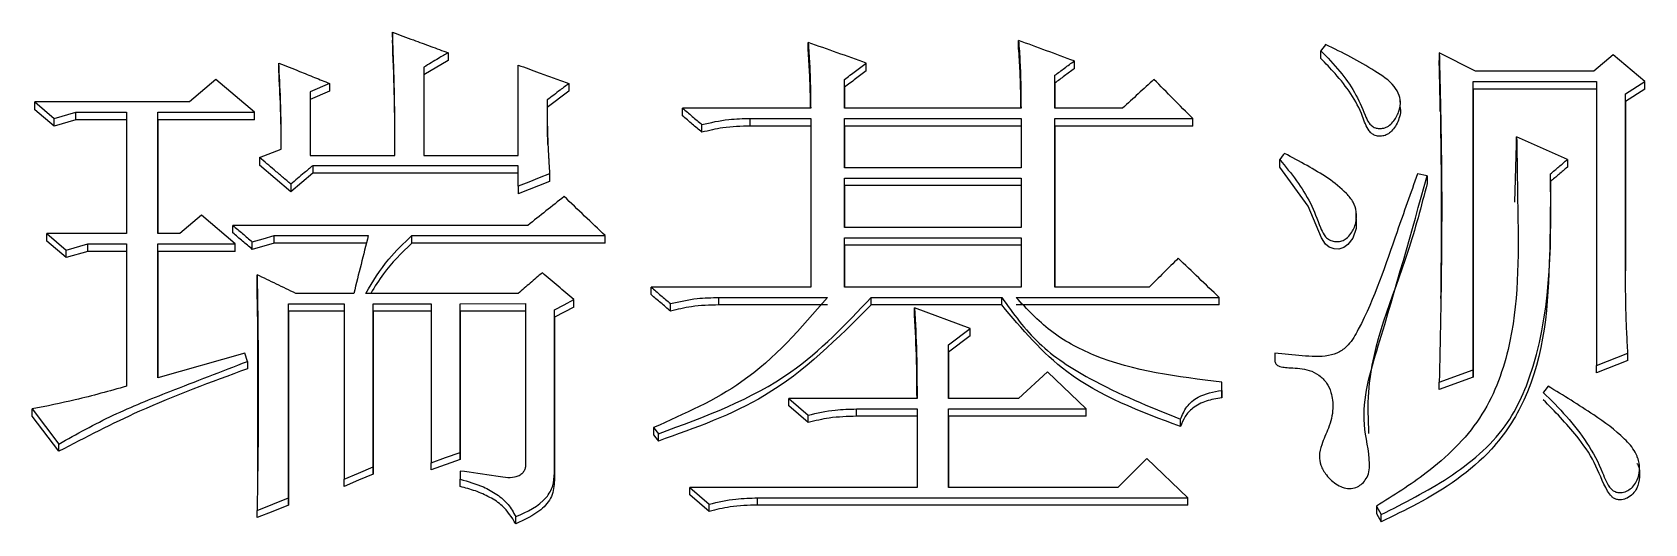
# Model space of a CAD drawing. Header units: millimetres. Extents: x 1953 to 4389, y 564 to 2287.
# Drawn here: x 2472.37 to 2479.58, y 2053 to 2055.2 of the extents above; entities that cross this region are included whole.
import ezdxf

# ---------------------------------------------------------------- set-up
doc = ezdxf.new("R2010")
doc.units = ezdxf.units.MM

msp = doc.modelspace()

# ---------------------------------------------------------------- linework, layer by layer
at = {"color": 7, "linetype": 'Continuous', "lineweight": 25}
for p, q in [((2473.9796, 2055.2002), (2473.9796, 2055.1653)), ((2476.7813, 2055.1286), (2476.7813, 2055.1635)), ((2474.2284, 2055.1084), (2474.2284, 2055.0736)), ((2475.8402, 2055.1195), (2475.8402, 2055.1543)), ((2478.1335, 2055.0829), (2478.1335, 2055.1177)), ((2478.8258, 2055.0258), (2478.6635, 2055.1085)), ((2478.6635, 2055.1085), (2478.6635, 2055.0736)), ((2479.4424, 2055.0993), (2479.3558, 2055.0258)), ((2479.583, 2054.9799), (2479.4424, 2055.0993)), ((2473.4712, 2055.0278), (2473.4712, 2055.0625)), ((2474.2284, 2055.0736), (2474.1202, 2055.0094)), ((2474.1202, 2055.0442), (2474.1202, 2054.649)), ((2474.1202, 2055.0442), (2474.1202, 2055.0094)), ((2474.5421, 2054.649), (2474.5421, 2055.0534)), ((2476.0998, 2055.0278), (2476.0998, 2055.0625)), ((2477.0301, 2055.0717), (2477.0301, 2055.037)), ((2479.3558, 2055.0258), (2478.8258, 2055.0258)), ((2473.19, 2054.9891), (2473.071, 2054.888)), ((2473.363, 2054.8421), (2473.19, 2054.9891)), ((2473.6984, 2054.9707), (2473.6118, 2054.934)), ((2473.6984, 2054.9707), (2473.6984, 2054.9361)), ((2474.1202, 2055.0094), (2474.1203, 2054.649)), ((2474.7693, 2054.9707), (2474.7693, 2054.9361)), ((2476.0025, 2054.8605), (2476.0025, 2054.9891)), ((2476.0025, 2054.9544), (2476.0025, 2054.9891)), ((2476.0025, 2054.9544), (2476.0025, 2054.8605)), ((2476.9436, 2054.8605), (2476.9436, 2055.0075)), ((2476.9436, 2054.9728), (2476.9436, 2055.0075)), ((2476.9436, 2054.9728), (2476.9436, 2054.8605)), ((2478.815, 2054.9799), (2479.3666, 2054.9799)), ((2478.815, 2053.6899), (2478.815, 2054.9799)), ((2478.815, 2054.9453), (2478.815, 2054.9799)), ((2478.815, 2054.9453), (2478.815, 2053.6569)), ((2479.3666, 2054.9453), (2478.815, 2054.9453)), ((2479.3666, 2054.9799), (2479.3667, 2053.7084)), ((2479.4964, 2054.9248), (2479.583, 2054.9799)), ((2479.583, 2054.9453), (2479.4964, 2054.8902)), ((2479.583, 2054.9453), (2479.583, 2054.9799)), ((2472.3787, 2054.888), (2472.4652, 2054.8145)), ((2473.071, 2054.888), (2472.3787, 2054.888)), ((2472.3787, 2054.8535), (2472.3787, 2054.888)), ((2473.6984, 2054.9361), (2473.6118, 2054.8994)), ((2473.6118, 2054.934), (2473.6118, 2054.649)), ((2473.6118, 2054.934), (2473.6118, 2054.8994)), ((2473.6118, 2054.8994), (2473.6118, 2054.649)), ((2474.7693, 2054.9361), (2474.6719, 2054.8627)), ((2478.4888, 2054.8867), (2478.4888, 2054.8985)), ((2478.4888, 2054.8635), (2478.4888, 2054.8752)), ((2479.4965, 2054.1331), (2479.4964, 2054.9248)), ((2479.4964, 2054.8902), (2479.4964, 2054.9248)), ((2479.4964, 2054.8902), (2479.4965, 2054.133)), ((2472.4652, 2054.78), (2472.3787, 2054.8535)), ((2472.4652, 2054.8145), (2472.5626, 2054.8421)), ((2472.4652, 2054.78), (2472.4652, 2054.8145)), ((2472.5626, 2054.8076), (2472.4652, 2054.78)), ((2472.5626, 2054.8421), (2472.7897, 2054.8421)), ((2472.5626, 2054.8076), (2472.5626, 2054.8421)), ((2472.7897, 2054.8076), (2472.5626, 2054.8076)), ((2472.7897, 2054.8421), (2472.7897, 2054.299)), ((2472.9303, 2054.8421), (2473.363, 2054.8421)), ((2472.9304, 2054.299), (2472.9303, 2054.8421)), ((2472.9303, 2054.8076), (2472.9303, 2054.8421)), ((2472.9303, 2054.8076), (2472.9304, 2054.299)), ((2473.363, 2054.8076), (2472.9303, 2054.8076)), ((2475.851, 2054.8605), (2475.2777, 2054.8605)), ((2475.2777, 2054.826), (2475.2777, 2054.8605)), ((2475.5806, 2054.8145), (2475.851, 2054.8145)), ((2475.5806, 2054.7801), (2475.5806, 2054.8145)), ((2475.851, 2054.8145), (2475.851, 2054.0593)), ((2476.7921, 2054.8605), (2476.0025, 2054.8605)), ((2476.0025, 2054.8145), (2476.7921, 2054.8145)), ((2476.0025, 2054.5938), (2476.0025, 2054.8145)), ((2476.0025, 2054.7801), (2476.0025, 2054.8145)), ((2476.7921, 2054.8145), (2476.7921, 2054.5938)), ((2477.2464, 2054.8605), (2476.9436, 2054.8605)), ((2476.9436, 2054.8145), (2477.5602, 2054.8145)), ((2476.9436, 2054.0593), (2476.9436, 2054.8145)), ((2476.9436, 2054.7801), (2476.9436, 2054.8145)), ((2477.5602, 2054.7801), (2477.5602, 2054.8145)), ((2475.3642, 2054.7525), (2475.3642, 2054.7869)), ((2475.851, 2054.7801), (2475.5806, 2054.7801)), ((2476.0025, 2054.7801), (2476.0025, 2054.5938)), ((2476.7921, 2054.7801), (2476.0025, 2054.7801)), ((2476.9436, 2054.7801), (2476.9436, 2054.0593)), ((2477.5602, 2054.7801), (2476.9436, 2054.7801)), ((2479.2368, 2054.6306), (2479.0097, 2054.7318)), ((2479.0097, 2054.6974), (2479.0097, 2054.7318)), ((2473.3847, 2054.6397), (2473.482, 2054.6765)), ((2479.002, 2054.4394), (2479.0097, 2054.6974)), ((2473.3847, 2054.6397), (2473.3847, 2054.6055)), ((2473.5253, 2054.4861), (2473.3847, 2054.6055)), ((2473.6118, 2054.649), (2473.9904, 2054.649)), ((2474.5421, 2054.603), (2473.6227, 2054.6029)), ((2473.6227, 2054.6029), (2473.6227, 2054.5688)), ((2474.1202, 2054.649), (2474.5421, 2054.649)), ((2474.5421, 2054.5109), (2474.5421, 2054.603)), ((2476.7921, 2054.5938), (2476.0025, 2054.5938)), ((2477.9497, 2054.5965), (2477.9497, 2054.6307)), ((2479.2368, 2054.6306), (2479.2368, 2054.5964)), ((2473.6227, 2054.5688), (2473.5253, 2054.4861)), ((2473.5253, 2054.5201), (2473.5253, 2054.4861)), ((2474.5421, 2054.5688), (2473.6227, 2054.5688)), ((2474.6828, 2054.532), (2474.5421, 2054.4769)), ((2474.5421, 2054.5109), (2474.5421, 2054.4769)), ((2474.6828, 2054.5661), (2474.6828, 2054.532)), ((2476.0025, 2054.5477), (2476.7921, 2054.5477)), ((2476.0025, 2054.3267), (2476.0025, 2054.5477)), ((2476.0025, 2054.5137), (2476.0025, 2054.5477)), ((2476.0025, 2054.5137), (2476.0025, 2054.3267)), ((2476.7921, 2054.5137), (2476.0025, 2054.5137)), ((2476.7921, 2054.5477), (2476.7921, 2054.3267)), ((2478.6094, 2054.557), (2478.5662, 2054.5662)), ((2478.6094, 2054.557), (2478.6094, 2054.5229)), ((2479.1611, 2054.5321), (2479.1611, 2054.5662)), ((2473.1251, 2054.382), (2473.0277, 2054.299)), ((2473.2765, 2054.2529), (2473.1251, 2054.382)), ((2478.292, 2054.3971), (2478.292, 2054.3977)), ((2478.292, 2054.3634), (2478.292, 2054.3943)), ((2472.4328, 2054.299), (2472.5193, 2054.2253)), ((2472.7897, 2054.299), (2472.4328, 2054.299)), ((2473.0277, 2054.299), (2472.9304, 2054.299)), ((2474.5854, 2054.3359), (2473.2657, 2054.3359)), ((2473.2657, 2054.3021), (2473.2657, 2054.3359)), ((2476.7921, 2054.3267), (2476.0025, 2054.3267)), ((2472.5193, 2054.1916), (2472.4328, 2054.2653)), ((2472.5193, 2054.2253), (2472.6166, 2054.2529)), ((2472.5193, 2054.1916), (2472.5193, 2054.2253)), ((2472.6167, 2054.2192), (2472.5193, 2054.1916)), ((2472.6166, 2054.2529), (2472.7897, 2054.2529)), ((2472.6167, 2054.2192), (2472.6167, 2054.2529)), ((2472.7897, 2054.2192), (2472.6167, 2054.2192)), ((2472.7897, 2054.2529), (2472.7897, 2053.6159)), ((2472.9304, 2054.2529), (2473.2765, 2054.2529)), ((2472.9304, 2053.6529), (2472.9304, 2054.2529)), ((2472.9304, 2054.2192), (2472.9304, 2054.2529)), ((2472.9304, 2054.2192), (2472.9304, 2053.6529)), ((2473.2765, 2054.2192), (2472.9304, 2054.2192)), ((2473.3522, 2054.2285), (2473.3522, 2054.2622)), ((2473.4496, 2054.2561), (2473.3522, 2054.2285)), ((2473.4496, 2054.2898), (2473.8715, 2054.2898)), ((2473.863, 2054.2561), (2473.4496, 2054.2561)), ((2474.0663, 2054.2898), (2474.9316, 2054.2898)), ((2474.0663, 2054.2561), (2474.0663, 2054.2898)), ((2474.9316, 2054.2561), (2474.0663, 2054.2561)), ((2474.9316, 2054.2561), (2474.9316, 2054.2898)), ((2476.0025, 2054.2806), (2476.7921, 2054.2806)), ((2476.0025, 2054.0593), (2476.0025, 2054.2806)), ((2476.0025, 2054.2469), (2476.0025, 2054.2806)), ((2476.0025, 2054.2469), (2476.0025, 2054.0593)), ((2476.7921, 2054.2469), (2476.0025, 2054.2469)), ((2476.7921, 2054.2806), (2476.7921, 2054.0593)), ((2473.3739, 2054.0811), (2473.3739, 2054.1146)), ((2473.3758, 2053.9287), (2473.3739, 2054.0811)), ((2473.8066, 2054.0316), (2473.5469, 2054.0316)), ((2474.5421, 2054.0316), (2473.8606, 2054.0316)), ((2474.7909, 2053.9705), (2474.7909, 2054.0039)), ((2475.851, 2054.0593), (2475.1371, 2054.0593)), ((2475.1371, 2054.0258), (2475.1371, 2054.0593)), ((2475.44, 2054.0131), (2475.9267, 2054.0131)), ((2475.44, 2053.9798), (2475.44, 2054.0131)), ((2476.7921, 2054.0593), (2476.0025, 2054.0593)), ((2476.1214, 2054.0132), (2476.7056, 2054.0132)), ((2476.1214, 2053.9798), (2476.1214, 2054.0132)), ((2476.7056, 2053.9798), (2476.7056, 2054.0132)), ((2476.7705, 2054.0132), (2477.6792, 2054.0132)), ((2477.3655, 2054.0593), (2476.9436, 2054.0593)), ((2477.6792, 2053.9798), (2477.6792, 2054.0132)), ((2473.3762, 2053.9325), (2473.3762, 2053.2108)), ((2473.5145, 2053.9854), (2473.7633, 2053.9854)), ((2473.5145, 2053.116), (2473.5145, 2053.9854)), ((2473.5145, 2053.9521), (2473.5145, 2053.9854)), ((2473.5145, 2053.9521), (2473.5145, 2053.0837)), ((2473.7633, 2053.9521), (2473.5145, 2053.9521)), ((2473.7633, 2053.9854), (2473.7633, 2053.1994)), ((2473.8931, 2053.9854), (2474.1527, 2053.9854)), ((2473.8931, 2053.255), (2473.8931, 2053.9854)), ((2473.8931, 2053.9521), (2473.8931, 2053.9854)), ((2473.8931, 2053.9521), (2473.8931, 2053.2226)), ((2474.1527, 2053.9521), (2473.8931, 2053.9521)), ((2474.1527, 2053.9854), (2474.1527, 2053.2735)), ((2474.2825, 2053.9854), (2474.5746, 2053.9855)), ((2474.2825, 2053.3198), (2474.2825, 2053.9854)), ((2474.2825, 2053.9521), (2474.2825, 2053.9854)), ((2474.2825, 2053.9521), (2474.2825, 2053.2873)), ((2474.5746, 2053.9521), (2474.2825, 2053.9521)), ((2474.5746, 2053.9855), (2474.5746, 2053.255)), ((2474.7909, 2053.9705), (2474.7044, 2053.9244)), ((2474.7044, 2053.2272), (2474.7044, 2053.9578)), ((2474.7044, 2053.9244), (2474.7044, 2053.9578)), ((2475.2236, 2053.9521), (2475.2236, 2053.9855)), ((2475.9267, 2053.9798), (2475.44, 2053.9798)), ((2476.7056, 2053.9798), (2476.1214, 2053.9798)), ((2476.565, 2053.8747), (2476.3162, 2053.967)), ((2476.3162, 2053.9337), (2476.3162, 2053.967)), ((2477.6792, 2053.9798), (2476.7705, 2053.9798)), ((2474.7044, 2053.9244), (2474.7044, 2053.1948)), ((2476.4676, 2053.8008), (2476.565, 2053.8747)), ((2476.565, 2053.8415), (2476.565, 2053.8747)), ((2476.565, 2053.8415), (2476.4676, 2053.7677)), ((2476.4676, 2053.5604), (2476.4676, 2053.8008)), ((2476.4676, 2053.7677), (2476.4676, 2053.8008)), ((2473.3198, 2053.7638), (2472.9304, 2053.6529)), ((2473.3306, 2053.7268), (2473.3198, 2053.7638)), ((2473.3306, 2053.7268), (2473.3306, 2053.6938)), ((2476.4676, 2053.7677), (2476.4676, 2053.5604)), ((2479.3667, 2053.7084), (2479.5073, 2053.7638)), ((2479.5073, 2053.7308), (2479.3667, 2053.6754)), ((2479.5073, 2053.7308), (2479.5073, 2053.7638)), ((2476.9111, 2053.6806), (2476.7813, 2053.5604)), ((2477.0842, 2053.5142), (2476.9111, 2053.6806)), ((2478.6635, 2053.6344), (2478.815, 2053.6899)), ((2478.815, 2053.6569), (2478.6635, 2053.6015)), ((2478.815, 2053.6569), (2478.815, 2053.6899)), ((2479.3667, 2053.6754), (2479.3667, 2053.7084)), ((2477.69, 2053.5974), (2477.69, 2053.6345)), ((2477.69, 2053.6016), (2477.69, 2053.6345)), ((2477.69, 2053.5974), (2477.69, 2053.5646)), ((2478.6635, 2053.6015), (2478.6635, 2053.6344)), ((2472.3679, 2053.5141), (2472.4865, 2053.3573)), ((2472.3679, 2053.4814), (2472.3679, 2053.5141)), ((2475.7537, 2053.5604), (2475.8402, 2053.4864)), ((2476.327, 2053.5604), (2475.7537, 2053.5604)), ((2475.7537, 2053.5276), (2475.7537, 2053.5604)), ((2475.8402, 2053.4537), (2475.7537, 2053.5276)), ((2476.0566, 2053.5142), (2476.327, 2053.5142)), ((2476.0566, 2053.4814), (2476.0566, 2053.5142)), ((2476.327, 2053.5142), (2476.327, 2053.1623)), ((2476.7813, 2053.5604), (2476.4676, 2053.5604)), ((2476.4676, 2053.5142), (2477.0842, 2053.5142)), ((2476.4676, 2053.1623), (2476.4676, 2053.5142)), ((2476.4676, 2053.4814), (2476.4676, 2053.5142)), ((2477.0842, 2053.4814), (2477.0842, 2053.5142)), ((2472.4865, 2053.3248), (2472.3679, 2053.4814)), ((2475.1479, 2053.4309), (2475.1695, 2053.4031)), ((2475.1479, 2053.4309), (2475.1479, 2053.3982)), ((2475.8402, 2053.4537), (2475.8402, 2053.4864)), ((2476.327, 2053.4814), (2476.0566, 2053.4814)), ((2476.4676, 2053.4814), (2476.4676, 2053.1623)), ((2477.0842, 2053.4814), (2476.4676, 2053.4814)), ((2477.5061, 2053.4352), (2477.5061, 2053.4679)), ((2472.4865, 2053.3248), (2472.4865, 2053.3573)), ((2475.1695, 2053.3706), (2475.1695, 2053.4031)), ((2474.2825, 2053.2873), (2474.1527, 2053.2411)), ((2474.2825, 2053.2873), (2474.2825, 2053.3198)), ((2477.3546, 2053.292), (2477.2248, 2053.1623)), ((2477.5385, 2053.116), (2477.3546, 2053.292)), ((2479.5488, 2053.2964), (2479.5488, 2053.3031)), ((2473.8931, 2053.2226), (2473.8931, 2053.255)), ((2474.1527, 2053.2411), (2474.1527, 2053.2735)), ((2474.2825, 2053.2364), (2474.2825, 2053.1994)), ((2474.7044, 2053.1948), (2474.7044, 2053.2272)), ((2473.7633, 2053.167), (2473.7633, 2053.1994)), ((2474.2825, 2053.167), (2474.2825, 2053.1994)), ((2475.3102, 2053.1623), (2475.3967, 2053.0882)), ((2476.327, 2053.1623), (2475.3102, 2053.1623)), ((2475.3102, 2053.13), (2475.3102, 2053.1623)), ((2477.2248, 2053.1623), (2476.4676, 2053.1623)), ((2473.5145, 2053.0837), (2473.5145, 2053.116)), ((2475.3967, 2053.056), (2475.3102, 2053.13)), ((2475.3967, 2053.056), (2475.3967, 2053.0882)), ((2475.613, 2053.116), (2477.5385, 2053.116)), ((2475.6131, 2053.0838), (2475.613, 2053.116)), ((2477.5385, 2053.0838), (2475.6131, 2053.0838)), ((2477.5385, 2053.0838), (2477.5385, 2053.116)), ((2478.3823, 2053.0789), (2478.4039, 2053.0418)), ((2478.3823, 2053.0789), (2478.3823, 2053.0468)), ((2473.3739, 2053.0282), (2473.3739, 2053.0603)), ((2474.5313, 2053.0004), (2474.5313, 2053.0325)), ((2478.3823, 2053.0468), (2478.4039, 2053.0097)), ((2478.4039, 2053.0097), (2478.4039, 2053.0418))]:
    msp.add_line(p, q, dxfattribs=at)
at = {"color": 7, "linetype": 'Continuous', "lineweight": 25, "flags": 128}
for points in [[(2478.1551, 2055.1452), (2478.1496, 2055.1382), (2478.1416, 2055.1279), (2478.1335, 2055.1177)], [(2473.363, 2054.8076), (2473.363, 2054.8248), (2473.363, 2054.8421)], [(2477.9712, 2054.6582), (2477.9657, 2054.6512), (2477.9577, 2054.6409), (2477.9496, 2054.6307)], [(2478.2914, 2054.3636), (2478.2919, 2054.3214), (2478.2762, 2054.2787), (2478.2546, 2054.2497), (2478.2361, 2054.2363), (2478.2136, 2054.2298), (2478.193, 2054.2306), (2478.1712, 2054.2382), (2478.154, 2054.2524), (2478.1372, 2054.2805), (2478.0769, 2054.4214), (2477.9497, 2054.5965), (2477.9497, 2054.5965)], [(2474.6828, 2054.5661), (2474.6366, 2054.548), (2474.5894, 2054.5295), (2474.5421, 2054.5109)], [(2472.4328, 2054.2653), (2472.4328, 2054.2737), (2472.4328, 2054.2821), (2472.4328, 2054.2906), (2472.4328, 2054.299)], [(2473.2765, 2054.2192), (2473.2765, 2054.2278), (2473.2765, 2054.2404), (2473.2765, 2054.2529)], [(2473.3522, 2054.2622), (2473.4009, 2054.276), (2473.4496, 2054.2898)], [(2473.4496, 2054.2561), (2473.4496, 2054.2645), (2473.4496, 2054.2729), (2473.4496, 2054.2898)], [(2474.7044, 2053.9578), (2474.7477, 2053.9808), (2474.7909, 2054.0039)], [(2479.1503, 2053.6159), (2479.1448, 2053.6089), (2479.1368, 2053.5986), (2479.1287, 2053.5883)], [(2475.1479, 2053.3982), (2475.1587, 2053.3844), (2475.1695, 2053.3706)], [(2474.1527, 2053.2735), (2474.2176, 2053.2966), (2474.2825, 2053.3198)], [(2473.7633, 2053.1994), (2473.8282, 2053.2272), (2473.8931, 2053.255)], [(2473.8931, 2053.2226), (2473.8282, 2053.1948), (2473.7633, 2053.167)], [(2473.3739, 2053.0603), (2473.4442, 2053.0882), (2473.5145, 2053.116)], [(2473.5145, 2053.0837), (2473.4442, 2053.056), (2473.3739, 2053.0282)]]:
    msp.add_lwpolyline(points, dxfattribs=at)
at = {"color": 7, "linetype": 'Continuous', "lineweight": 25}
for points, knots in [([(2473.9904, 2054.649), (2473.9904, 2054.6522), (2473.9904, 2054.6588), (2473.9904, 2054.6686), (2473.9904, 2054.6784), (2473.9904, 2054.6882), (2473.9904, 2054.698), (2473.9904, 2054.7078), (2473.9904, 2054.716), (2473.9904, 2054.7242), (2473.9904, 2054.7324), (2473.9903, 2054.7422), (2473.9903, 2054.7504), (2473.9903, 2054.7585), (2473.9903, 2054.7667), (2473.9902, 2054.7765), (2473.9902, 2054.7847), (2473.9901, 2054.7929), (2473.9901, 2054.801), (2473.99, 2054.8108), (2473.99, 2054.819), (2473.9899, 2054.8272), (2473.9898, 2054.8354), (2473.9897, 2054.8452), (2473.9896, 2054.8533), (2473.9896, 2054.8615), (2473.9895, 2054.8697), (2473.9893, 2054.8795), (2473.9892, 2054.8876), (2473.9891, 2054.8958), (2473.989, 2054.904), (2473.9888, 2054.9138), (2473.9886, 2054.9236), (2473.9885, 2054.9317), (2473.9883, 2054.9399), (2473.9881, 2054.9481), (2473.9879, 2054.9562), (2473.9877, 2054.9644), (2473.9875, 2054.9726), (2473.9873, 2054.9824), (2473.987, 2054.9922), (2473.9868, 2055.0003), (2473.9865, 2055.0085), (2473.9863, 2055.0166), (2473.986, 2055.0264), (2473.9857, 2055.0346), (2473.9855, 2055.0428), (2473.9852, 2055.0509), (2473.9849, 2055.0607), (2473.9846, 2055.0689), (2473.9843, 2055.077), (2473.984, 2055.0852), (2473.9837, 2055.095), (2473.9834, 2055.1031), (2473.9831, 2055.1113), (2473.9827, 2055.1194), (2473.9824, 2055.1292), (2473.9821, 2055.1374), (2473.9818, 2055.1455), (2473.9814, 2055.1537), (2473.9811, 2055.1635), (2473.9807, 2055.1716), (2473.9804, 2055.1798), (2473.9801, 2055.1887), (2473.9798, 2055.1961), (2473.9796, 2055.2002)], [0, 0, 0, 0, 0.017776, 0.035552, 0.053328, 0.071104, 0.08888, 0.106656, 0.124432, 0.13332, 0.151096, 0.168872, 0.186648, 0.195536, 0.213312, 0.231088, 0.248863, 0.257751, 0.275527, 0.293303, 0.311079, 0.319967, 0.337743, 0.355519, 0.373295, 0.382183, 0.399959, 0.417735, 0.435511, 0.444399, 0.462175, 0.479951, 0.497727, 0.515503, 0.524391, 0.542167, 0.559943, 0.568831, 0.586607, 0.604383, 0.622159, 0.639935, 0.648823, 0.666599, 0.684375, 0.702151, 0.711039, 0.728814, 0.74659, 0.764366, 0.773254, 0.79103, 0.808806, 0.826582, 0.83547, 0.853246, 0.871022, 0.888798, 0.897686, 0.915462, 0.933238, 0.951014, 0.959902, 0.977678, 1, 1, 1, 1]), ([(2473.9796, 2055.2002), (2474.0109, 2055.1886), (2474.0681, 2055.1676), (2474.151, 2055.137), (2474.2026, 2055.1179), (2474.2284, 2055.1084)], [0, 0, 0, 0, 0.377751, 0.688875, 1, 1, 1, 1]), ([(2473.9904, 2054.649), (2473.9903, 2054.6899), (2473.9903, 2054.7831), (2473.9879, 2054.9553), (2473.9827, 2055.0864), (2473.9796, 2055.1653)], [0, 0, 0, 0, 0.237453, 0.541098, 1, 1, 1, 1]), ([(2476.7813, 2055.1635), (2476.7836, 2055.1312), (2476.7883, 2055.0646), (2476.7912, 2054.9635), (2476.7918, 2054.8948), (2476.7921, 2054.8605)], [0, 0, 0, 0, 0.3207986, 0.6603196, 1, 1, 1, 1]), ([(2477.0301, 2055.0717), (2476.9886, 2055.087), (2476.9057, 2055.1176), (2476.8228, 2055.1482), (2476.7813, 2055.1635)], [0, 0, 0, 0, 0.499999, 1, 1, 1, 1]), ([(2474.2284, 2055.1084), (2474.2143, 2055.1001), (2474.1893, 2055.0852), (2474.1532, 2055.0638), (2474.1312, 2055.0507), (2474.1202, 2055.0442)], [0, 0, 0, 0, 0.390452, 0.695225, 1, 1, 1, 1]), ([(2475.8402, 2055.1543), (2475.8422, 2055.1228), (2475.8464, 2055.0581), (2475.8498, 2054.9601), (2475.8506, 2054.8937), (2475.851, 2054.8605)], [0, 0, 0, 0, 0.32278, 0.661317, 1, 1, 1, 1]), ([(2476.0998, 2055.0625), (2476.0565, 2055.0778), (2475.97, 2055.1084), (2475.8835, 2055.139), (2475.8402, 2055.1543)], [0, 0, 0, 0, 0.499999, 1, 1, 1, 1]), ([(2475.8505, 2054.8605), (2475.8502, 2054.8806), (2475.8495, 2054.9339), (2475.8466, 2055.0203), (2475.8423, 2055.0864), (2475.8402, 2055.1195)], [0, 0, 0, 0, 0.233176, 0.61648, 1, 1, 1, 1]), ([(2476.7917, 2054.8605), (2476.7915, 2054.8814), (2476.791, 2054.9366), (2476.7885, 2055.0261), (2476.7837, 2055.0944), (2476.7813, 2055.1286)], [0, 0, 0, 0, 0.234022, 0.616855, 1, 1, 1, 1]), ([(2478.1335, 2055.1177), (2478.1628, 2055.0873), (2478.2186, 2055.0294), (2478.2876, 2054.9329), (2478.3226, 2054.8529), (2478.3434, 2054.8009), (2478.3594, 2054.7811), (2478.3765, 2054.7719), (2478.3958, 2054.7685), (2478.4162, 2054.7703), (2478.4385, 2054.7799), (2478.463, 2054.8041), (2478.4816, 2054.8386), (2478.4927, 2054.8798), (2478.4855, 2054.9205), (2478.4527, 2054.9769), (2478.3721, 2055.0303), (2478.2685, 2055.0903), (2478.193, 2055.1269), (2478.1551, 2055.1452)], [0, 0, 0, 0, 0.120486, 0.230168, 0.339823, 0.374602, 0.392982, 0.411577, 0.427593, 0.446559, 0.467306, 0.493913, 0.542941, 0.579847, 0.61702, 0.661529, 0.765546, 0.882403, 1, 1, 1, 1]), ([(2478.6635, 2055.1085), (2478.6638, 2055.0985), (2478.6641, 2055.0835), (2478.6646, 2055.0636), (2478.6649, 2055.0486), (2478.6653, 2055.0337), (2478.6657, 2055.0187), (2478.666, 2055.0037), (2478.6663, 2054.9913), (2478.6665, 2054.9813), (2478.6667, 2054.9738), (2478.6669, 2054.9663), (2478.667, 2054.9588), (2478.6672, 2054.9514), (2478.6674, 2054.9439), (2478.6676, 2054.9364), (2478.6679, 2054.9214), (2478.6691, 2054.869), (2478.6703, 2054.8091), (2478.6713, 2054.7492), (2478.6718, 2054.7192), (2478.6724, 2054.6792), (2478.6731, 2054.6292), (2478.6738, 2054.5693), (2478.6742, 2054.5092), (2478.6744, 2054.4492), (2478.6744, 2054.3892), (2478.6742, 2054.3291), (2478.6739, 2054.269), (2478.6734, 2054.2089), (2478.6727, 2054.1488), (2478.672, 2054.0887), (2478.6711, 2054.0285), (2478.6701, 2053.9683), (2478.6692, 2053.9182), (2478.6685, 2053.8781), (2478.6679, 2053.848), (2478.6673, 2053.8179), (2478.6667, 2053.7877), (2478.6659, 2053.7471), (2478.6651, 2053.7114), (2478.6643, 2053.6704), (2478.6639, 2053.6498), (2478.6635, 2053.6344)], [0, 0, 0, 0, 0.020371, 0.030556, 0.040742, 0.050927, 0.061113, 0.071298, 0.081483, 0.086576, 0.091669, 0.096762, 0.101854, 0.106947, 0.11204, 0.117132, 0.122225, 0.142596, 0.22408, 0.24445, 0.264821, 0.285192, 0.325934, 0.366676, 0.407417, 0.448159, 0.488901, 0.529643, 0.570384, 0.611126, 0.651868, 0.69261, 0.733351, 0.774093, 0.814835, 0.835206, 0.855577, 0.875948, 0.896318, 0.916689, 0.958345, 0.968758, 1, 1, 1, 1]), ([(2473.482, 2054.6765), (2473.4819, 2054.7136), (2473.4818, 2054.7877), (2473.4788, 2054.9164), (2473.4741, 2055.0079), (2473.4712, 2055.0625)], [0, 0, 0, 0, 0.2875751, 0.5751666, 1, 1, 1, 1]), ([(2473.4712, 2055.0625), (2473.5021, 2055.05), (2473.5554, 2055.0285), (2473.6312, 2054.9979), (2473.676, 2054.9798), (2473.6984, 2054.9707)], [0, 0, 0, 0, 0.408301, 0.70415, 1, 1, 1, 1]), ([(2473.4818, 2054.6765), (2473.4818, 2054.7021), (2473.4816, 2054.7648), (2473.4788, 2054.882), (2473.474, 2054.9734), (2473.4712, 2055.0278)], [0, 0, 0, 0, 0.218758, 0.534706, 1, 1, 1, 1]), ([(2474.5421, 2055.0534), (2474.5735, 2055.0419), (2474.6271, 2055.0225), (2474.7028, 2054.9949), (2474.7471, 2054.9788), (2474.7693, 2054.9707)], [0, 0, 0, 0, 0.4145168, 0.7072578, 1, 1, 1, 1]), ([(2476.0025, 2054.9891), (2476.0187, 2055.0013), (2476.0511, 2055.0258), (2476.0836, 2055.0503), (2476.0998, 2055.0625)], [0, 0, 0, 0, 0.500001, 1, 1, 1, 1]), ([(2476.0998, 2055.0278), (2476.0836, 2055.0156), (2476.0511, 2054.9911), (2476.0187, 2054.9667), (2476.0025, 2054.9544)], [0, 0, 0, 0, 0.499998, 1, 1, 1, 1]), ([(2476.9436, 2055.0075), (2476.958, 2055.0182), (2476.9868, 2055.0396), (2477.0157, 2055.061), (2477.0301, 2055.0717)], [0, 0, 0, 0, 0.5000012, 1, 1, 1, 1]), ([(2477.0301, 2055.037), (2477.0157, 2055.0263), (2476.9868, 2055.0049), (2476.958, 2054.9835), (2476.9436, 2054.9728)], [0, 0, 0, 0, 0.499999, 1, 1, 1, 1]), ([(2478.4883, 2054.8636), (2478.4886, 2054.8625), (2478.4931, 2054.8488), (2478.4853, 2054.8136), (2478.4676, 2054.776), (2478.4428, 2054.7492), (2478.4218, 2054.7375), (2478.3992, 2054.7337), (2478.3781, 2054.7368), (2478.361, 2054.7457), (2478.3371, 2054.7727), (2478.3073, 2054.8746), (2478.2303, 2054.9834), (2478.1552, 2055.0606), (2478.1335, 2055.0829)], [0, 0, 0, 0, 0.0055612, 0.0706638, 0.1676367, 0.2085209, 0.2434023, 0.2783337, 0.313115, 0.3400719, 0.3669681, 0.4836117, 0.8508324, 1, 1, 1, 1]), ([(2478.6682, 2054.8466), (2478.6675, 2054.8811), (2478.666, 2054.9568), (2478.6644, 2055.0325), (2478.6635, 2055.0736)], [0, 0, 0, 0, 0.455718, 1, 1, 1, 1]), ([(2474.7693, 2054.9707), (2474.7563, 2054.9609), (2474.7336, 2054.9438), (2474.7011, 2054.9193), (2474.6817, 2054.9046), (2474.6719, 2054.8972)], [0, 0, 0, 0, 0.400149, 0.700074, 1, 1, 1, 1]), ([(2477.3871, 2054.9891), (2477.3636, 2054.9677), (2477.3168, 2054.9248), (2477.2699, 2054.8819), (2477.2464, 2054.8605)], [0, 0, 0, 0, 0.5, 1, 1, 1, 1]), ([(2477.5602, 2054.8145), (2477.5313, 2054.8436), (2477.4736, 2054.9018), (2477.4159, 2054.96), (2477.3871, 2054.9891)], [0, 0, 0, 0, 0.5, 1, 1, 1, 1]), ([(2474.6719, 2054.8972), (2474.672, 2054.8559), (2474.672, 2054.8119), (2474.673, 2054.7654), (2474.6733, 2054.755), (2474.6735, 2054.7447), (2474.6739, 2054.7344), (2474.6741, 2054.7266), (2474.6745, 2054.7163), (2474.675, 2054.7059), (2474.6755, 2054.693), (2474.676, 2054.6827), (2474.6765, 2054.6723), (2474.6771, 2054.662), (2474.6776, 2054.6517), (2474.6782, 2054.6413), (2474.6788, 2054.631), (2474.6793, 2054.622), (2474.6798, 2054.6142), (2474.6801, 2054.609), (2474.6805, 2054.6026), (2474.681, 2054.5948), (2474.6814, 2054.5884), (2474.6817, 2054.5832), (2474.682, 2054.5784), (2474.6823, 2054.5727), (2474.6826, 2054.5683), (2474.6828, 2054.5661)], [0, 0, 0, 0, 0.3746898, 0.3981076, 0.4215253, 0.4683608, 0.4917786, 0.5151963, 0.538614, 0.5854496, 0.6088673, 0.6557028, 0.6791205, 0.7025382, 0.7493737, 0.7727914, 0.7962091, 0.8430445, 0.8547534, 0.8664622, 0.88988, 0.9132977, 0.9367154, 0.9484242, 0.9601331, 0.9800665, 1, 1, 1, 1]), ([(2474.6756, 2054.6911), (2474.6745, 2054.7212), (2474.6732, 2054.7557), (2474.6727, 2054.7938), (2474.6727, 2054.7986)], [0, 0, 0, 0, 0.872829, 1, 1, 1, 1]), ([(2475.2777, 2054.8605), (2475.2921, 2054.8482), (2475.321, 2054.8237), (2475.3498, 2054.7992), (2475.3642, 2054.7869)], [0, 0, 0, 0, 0.5, 1, 1, 1, 1]), ([(2475.3642, 2054.7525), (2475.3498, 2054.7648), (2475.321, 2054.7892), (2475.2921, 2054.8137), (2475.2777, 2054.826)], [0, 0, 0, 0, 0.4999977, 1, 1, 1, 1]), ([(2475.3642, 2054.7869), (2475.404, 2054.7961), (2475.4751, 2054.8124), (2475.5483, 2054.8139), (2475.5806, 2054.8145)], [0, 0, 0, 0, 0.558835, 1, 1, 1, 1]), ([(2478.668, 2054.8573), (2478.6703, 2054.7008), (2478.6737, 2054.4556), (2478.6715, 2054.168), (2478.6698, 2054.0388), (2478.6698, 2054.0079), (2478.6699, 2054.0049), (2478.67, 2054.0049), (2478.67, 2054.0049)], [0, 0, 0, 0, 0.55345, 0.867203, 0.980365, 0.994237, 0.998832, 1, 1, 1, 1]), ([(2475.5806, 2054.7801), (2475.5395, 2054.779), (2475.4663, 2054.777), (2475.3954, 2054.76), (2475.3642, 2054.7525)], [0, 0, 0, 0, 0.5610854, 1, 1, 1, 1]), ([(2479.0097, 2054.7318), (2479.0115, 2054.621), (2479.0167, 2054.3044), (2479.0213, 2053.872), (2478.8645, 2053.4594), (2478.6316, 2053.235), (2478.4581, 2053.1264), (2478.3823, 2053.0789)], [0, 0, 0, 0, 0.178231, 0.509536, 0.685642, 0.862667, 1, 1, 1, 1]), ([(2477.9497, 2054.6307), (2478.0009, 2054.5681), (2478.0776, 2054.4744), (2478.1215, 2054.3515), (2478.1443, 2054.297), (2478.1624, 2054.276), (2478.1827, 2054.2657), (2478.2054, 2054.262), (2478.228, 2054.2651), (2478.2507, 2054.2778), (2478.274, 2054.3046), (2478.2934, 2054.3456), (2478.295, 2054.3952), (2478.2805, 2054.4419), (2478.213, 2054.5211), (2478.1021, 2054.5877), (2478.0048, 2054.6401), (2477.9712, 2054.6582)], [0, 0, 0, 0, 0.226353, 0.339206, 0.374163, 0.395072, 0.416138, 0.435558, 0.45699, 0.476776, 0.506219, 0.555776, 0.604139, 0.64694, 0.693735, 0.894302, 1, 1, 1, 1]), ([(2473.5253, 2054.5201), (2473.5128, 2054.5307), (2473.4879, 2054.552), (2473.441, 2054.5919), (2473.4066, 2054.6211), (2473.3847, 2054.6397)], [0, 0, 0, 0, 0.266243, 0.532487, 1, 1, 1, 1]), ([(2473.6227, 2054.6029), (2473.6102, 2054.5923), (2473.5877, 2054.5732), (2473.5553, 2054.5456), (2473.5353, 2054.5286), (2473.5253, 2054.5201)], [0, 0, 0, 0, 0.384576, 0.692287, 1, 1, 1, 1]), ([(2479.1611, 2054.5662), (2479.1737, 2054.5769), (2479.199, 2054.5984), (2479.2242, 2054.6199), (2479.2368, 2054.6306)], [0, 0, 0, 0, 0.5, 1, 1, 1, 1]), ([(2479.2368, 2054.5964), (2479.2242, 2054.5857), (2479.199, 2054.5642), (2479.1737, 2054.5428), (2479.1611, 2054.5321)], [0, 0, 0, 0, 0.5, 1, 1, 1, 1]), ([(2478.5662, 2054.5662), (2478.5354, 2054.4798), (2478.4522, 2054.2466), (2478.3661, 2053.9848), (2478.2667, 2053.807), (2478.2181, 2053.7668), (2478.1469, 2053.745), (2478.0482, 2053.7513), (2477.9686, 2053.7595), (2477.928, 2053.7637)], [0, 0, 0, 0, 0.239125, 0.645779, 0.717633, 0.759609, 0.801685, 0.898672, 1, 1, 1, 1]), ([(2477.928, 2053.7269), (2477.9286, 2053.7242), (2477.9298, 2053.7188), (2477.9357, 2053.7116), (2477.9486, 2053.7039), (2477.9701, 2053.6999), (2478.0158, 2053.697), (2478.0711, 2053.6946), (2478.127, 2053.6671), (2478.1608, 2053.6317), (2478.1841, 2053.5806), (2478.192, 2053.5102), (2478.1714, 2053.4307), (2478.1381, 2053.364), (2478.1245, 2053.3072), (2478.1318, 2053.2591), (2478.1598, 2053.2136), (2478.1967, 2053.1786), (2478.2369, 2053.1596), (2478.2686, 2053.1564), (2478.2973, 2053.1643), (2478.3204, 2053.1801), (2478.3385, 2053.203), (2478.3508, 2053.2335), (2478.3535, 2053.3161), (2478.3001, 2053.5036), (2478.437, 2053.941), (2478.5391, 2054.3057), (2478.6094, 2054.557)], [0, 0, 0, 0, 0.003564, 0.007141, 0.011667, 0.022281, 0.03379, 0.068951, 0.089643, 0.110396, 0.130498, 0.162022, 0.201668, 0.236438, 0.25911, 0.277, 0.29888, 0.327265, 0.340596, 0.354041, 0.36589, 0.376926, 0.38899, 0.402933, 0.419058, 0.496673, 0.653151, 1, 1, 1, 1]), ([(2478.6094, 2054.5229), (2478.5827, 2054.4211), (2478.501, 2054.11), (2478.3334, 2053.7468), (2478.3449, 2053.4667), (2478.3475, 2053.4047)], [0, 0, 0, 0, 0.274566, 0.839435, 1, 1, 1, 1]), ([(2478.4039, 2053.0418), (2478.5064, 2053.0933), (2478.7122, 2053.1966), (2478.972, 2053.4137), (2479.1697, 2053.8863), (2479.1648, 2054.2754), (2479.1611, 2054.5662)], [0, 0, 0, 0, 0.180959, 0.363243, 0.524232, 1, 1, 1, 1]), ([(2479.1611, 2054.5321), (2479.1606, 2054.4235), (2479.1589, 2054.0964), (2479.1304, 2053.6659), (2478.8812, 2053.2846), (2478.6365, 2053.1215), (2478.4578, 2053.0356), (2478.4039, 2053.0097)], [0, 0, 0, 0, 0.180756, 0.544805, 0.687034, 0.905678, 1, 1, 1, 1]), ([(2474.7477, 2054.4649), (2474.7206, 2054.4434), (2474.6665, 2054.4004), (2474.6124, 2054.3574), (2474.5854, 2054.3359)], [0, 0, 0, 0, 0.4999994, 1, 1, 1, 1]), ([(2474.9316, 2054.2898), (2474.9009, 2054.319), (2474.8396, 2054.3774), (2474.7783, 2054.4357), (2474.7477, 2054.4649)], [0, 0, 0, 0, 0.5, 1, 1, 1, 1]), ([(2473.2657, 2054.3359), (2473.2801, 2054.3236), (2473.309, 2054.299), (2473.3378, 2054.2745), (2473.3522, 2054.2622)], [0, 0, 0, 0, 0.499999, 1, 1, 1, 1]), ([(2473.3522, 2054.2285), (2473.3378, 2054.2407), (2473.309, 2054.2653), (2473.2801, 2054.2898), (2473.2657, 2054.3021)], [0, 0, 0, 0, 0.499998, 1, 1, 1, 1]), ([(2473.8715, 2054.2898), (2473.8606, 2054.2468), (2473.839, 2054.1608), (2473.8174, 2054.0747), (2473.8066, 2054.0316)], [0, 0, 0, 0, 0.5, 1, 1, 1, 1]), ([(2473.8606, 2054.0316), (2473.8921, 2054.0843), (2473.9487, 2054.179), (2474.0301, 2054.2558), (2474.0663, 2054.2898)], [0, 0, 0, 0, 0.5562609, 1, 1, 1, 1]), ([(2474.0663, 2054.2561), (2474.021, 2054.2123), (2473.9504, 2054.144), (2473.9003, 2054.0613), (2473.8823, 2054.0316)], [0, 0, 0, 0, 0.640616, 1, 1, 1, 1]), ([(2477.6792, 2054.0132), (2477.6485, 2054.0424), (2477.5872, 2054.1008), (2477.5259, 2054.1592), (2477.4953, 2054.1884)], [0, 0, 0, 0, 0.5, 1, 1, 1, 1]), ([(2473.3739, 2054.1146), (2473.3749, 2054.0489), (2473.3784, 2053.8407), (2473.3809, 2053.4894), (2473.3762, 2053.2034), (2473.3739, 2053.0603)], [0, 0, 0, 0, 0.18758, 0.593728, 1, 1, 1, 1]), ([(2473.5469, 2054.0316), (2473.5181, 2054.0454), (2473.4604, 2054.0731), (2473.4027, 2054.1008), (2473.3739, 2054.1146)], [0, 0, 0, 0, 0.5, 1, 1, 1, 1]), ([(2474.6503, 2054.1239), (2474.6323, 2054.1085), (2474.5962, 2054.0777), (2474.5602, 2054.047), (2474.5421, 2054.0316)], [0, 0, 0, 0, 0.500002, 1, 1, 1, 1]), ([(2474.7909, 2054.0039), (2474.7675, 2054.0239), (2474.7206, 2054.0639), (2474.6737, 2054.1039), (2474.6503, 2054.1239)], [0, 0, 0, 0, 0.499999, 1, 1, 1, 1]), ([(2479.5073, 2053.7638), (2479.5056, 2053.796), (2479.5023, 2053.8603), (2479.4977, 2053.9834), (2479.497, 2054.0743), (2479.4965, 2054.1331)], [0, 0, 0, 0, 0.2613158, 0.522638, 1, 1, 1, 1]), ([(2475.1371, 2054.0593), (2475.1515, 2054.047), (2475.1804, 2054.0224), (2475.2092, 2053.9978), (2475.2236, 2053.9855)], [0, 0, 0, 0, 0.5, 1, 1, 1, 1]), ([(2475.2236, 2053.9521), (2475.2092, 2053.9644), (2475.1804, 2053.989), (2475.1515, 2054.0135), (2475.1371, 2054.0258)], [0, 0, 0, 0, 0.499998, 1, 1, 1, 1]), ([(2475.9267, 2054.0131), (2475.8081, 2053.8762), (2475.593, 2053.6276), (2475.2858, 2053.4918), (2475.1479, 2053.4309)], [0, 0, 0, 0, 0.551009, 1, 1, 1, 1]), ([(2475.1695, 2053.4031), (2475.3786, 2053.4801), (2475.747, 2053.6158), (2476.0084, 2053.8932), (2476.1214, 2054.0132)], [0, 0, 0, 0, 0.567388, 1, 1, 1, 1]), ([(2475.2236, 2053.9855), (2475.2634, 2053.9946), (2475.3345, 2054.0111), (2475.4077, 2054.0125), (2475.44, 2054.0131)], [0, 0, 0, 0, 0.558835, 1, 1, 1, 1]), ([(2476.7056, 2054.0132), (2476.7572, 2053.9415), (2476.8619, 2053.7959), (2477.144, 2053.6148), (2477.3682, 2053.5239), (2477.5061, 2053.4679)], [0, 0, 0, 0, 0.271719, 0.55196, 1, 1, 1, 1]), ([(2477.69, 2053.6345), (2477.4936, 2053.6579), (2477.2216, 2053.6905), (2476.9175, 2053.855), (2476.8191, 2053.9609), (2476.7705, 2054.0132)], [0, 0, 0, 0, 0.568218, 0.786772, 1, 1, 1, 1]), ([(2476.1214, 2053.9798), (2475.9723, 2053.8303), (2475.7021, 2053.5596), (2475.3344, 2053.4291), (2475.1695, 2053.3706)], [0, 0, 0, 0, 0.551806, 1, 1, 1, 1]), ([(2475.44, 2053.9798), (2475.3989, 2053.9787), (2475.3256, 2053.9767), (2475.2547, 2053.9596), (2475.2236, 2053.9521)], [0, 0, 0, 0, 0.5610855, 1, 1, 1, 1]), ([(2476.3162, 2053.967), (2476.3196, 2053.8994), (2476.3247, 2053.7979), (2476.3264, 2053.6622), (2476.3268, 2053.5944), (2476.327, 2053.5604)], [0, 0, 0, 0, 0.499798, 0.749887, 1, 1, 1, 1]), ([(2476.3268, 2053.5604), (2476.3266, 2053.5834), (2476.3263, 2053.6403), (2476.3247, 2053.7648), (2476.3196, 2053.8661), (2476.3162, 2053.9337)], [0, 0, 0, 0, 0.1843994, 0.4565759, 1, 1, 1, 1]), ([(2477.5061, 2053.4352), (2477.3251, 2053.5029), (2477.0076, 2053.6217), (2476.7964, 2053.8721), (2476.7056, 2053.9798)], [0, 0, 0, 0, 0.570125, 1, 1, 1, 1]), ([(2472.4865, 2053.3573), (2472.5668, 2053.4021), (2472.7268, 2053.4911), (2473.0137, 2053.6046), (2473.2149, 2053.6822), (2473.3306, 2053.7268)], [0, 0, 0, 0, 0.299825, 0.597258, 1, 1, 1, 1]), ([(2477.928, 2053.7637), (2477.928, 2053.7568), (2477.928, 2053.7446), (2477.928, 2053.7323), (2477.928, 2053.7269)], [0, 0, 0, 0, 0.56, 1, 1, 1, 1]), ([(2473.3306, 2053.6938), (2473.1677, 2053.6341), (2472.878, 2053.5279), (2472.6057, 2053.3866), (2472.4865, 2053.3248)], [0, 0, 0, 0, 0.562276, 1, 1, 1, 1]), ([(2472.7897, 2053.6159), (2472.7516, 2053.6052), (2472.6754, 2053.5839), (2472.5354, 2053.5474), (2472.4322, 2053.5269), (2472.3679, 2053.5141)], [0, 0, 0, 0, 0.273664, 0.547351, 1, 1, 1, 1]), ([(2477.5061, 2053.4679), (2477.514, 2053.4874), (2477.53, 2053.527), (2477.5942, 2053.5796), (2477.6533, 2053.5906), (2477.69, 2053.5974)], [0, 0, 0, 0, 0.268716, 0.546829, 1, 1, 1, 1]), ([(2477.69, 2053.5646), (2477.69, 2053.5688), (2477.69, 2053.5757), (2477.69, 2053.5853), (2477.69, 2053.5934), (2477.69, 2053.5988), (2477.69, 2053.6016)], [0, 0, 0, 0, 0.34, 0.56, 0.78, 1, 1, 1, 1]), ([(2479.1288, 2053.5883), (2479.1642, 2053.553), (2479.2711, 2053.4465), (2479.3716, 2053.2996), (2479.4154, 2053.1714), (2479.4454, 2053.1451), (2479.4631, 2053.1392), (2479.4845, 2053.14), (2479.5074, 2053.1482), (2479.5298, 2053.1643), (2479.5491, 2053.1912), (2479.5598, 2053.2283), (2479.5599, 2053.2744), (2479.5402, 2053.3292), (2479.4715, 2053.4052), (2479.3382, 2053.502), (2479.2192, 2053.5742), (2479.1503, 2053.6159)], [0, 0, 0, 0, 0.115425, 0.348555, 0.412098, 0.42532, 0.438686, 0.453028, 0.472542, 0.492546, 0.515345, 0.548269, 0.582418, 0.623377, 0.682539, 0.816306, 1, 1, 1, 1]), ([(2475.8402, 2053.4864), (2475.88, 2053.4956), (2475.9511, 2053.5121), (2476.0243, 2053.5135), (2476.0566, 2053.5142)], [0, 0, 0, 0, 0.558835, 1, 1, 1, 1]), ([(2477.69, 2053.5646), (2477.6667, 2053.5606), (2477.6206, 2053.5528), (2477.5628, 2053.5234), (2477.5235, 2053.4817), (2477.5118, 2053.4506), (2477.5061, 2053.4352)], [0, 0, 0, 0, 0.290273, 0.573749, 0.789636, 1, 1, 1, 1]), ([(2479.5483, 2053.2702), (2479.5489, 2053.2693), (2479.5599, 2053.2514), (2479.5614, 2053.2113), (2479.5525, 2053.1651), (2479.5311, 2053.1327), (2479.5066, 2053.1152), (2479.4822, 2053.1074), (2479.4623, 2053.1073), (2479.4467, 2053.1125), (2479.4304, 2053.1251), (2479.3959, 2053.1779), (2479.3632, 2053.2769), (2479.2661, 2053.416), (2479.1806, 2053.5028), (2479.1288, 2053.5554)], [0, 0, 0, 0, 0.0040848, 0.08075, 0.1464749, 0.1863724, 0.226461, 0.2573655, 0.2796299, 0.298531, 0.3173812, 0.3558993, 0.5375188, 0.7192148, 1, 1, 1, 1]), ([(2476.0566, 2053.4814), (2476.0155, 2053.4803), (2475.9422, 2053.4784), (2475.8713, 2053.4612), (2475.8402, 2053.4537)], [0, 0, 0, 0, 0.561085, 1, 1, 1, 1]), ([(2474.5746, 2053.255), (2474.5734, 2053.25), (2474.5711, 2053.2401), (2474.5618, 2053.2257), (2474.5463, 2053.2144), (2474.5061, 2053.202), (2474.4158, 2053.2189), (2474.3355, 2053.2295), (2474.2825, 2053.2364)], [0, 0, 0, 0, 0.049888, 0.101022, 0.164011, 0.229448, 0.49258, 1, 1, 1, 1]), ([(2474.5313, 2053.0325), (2474.5828, 2053.0552), (2474.6535, 2053.0864), (2474.701, 2053.169), (2474.7033, 2053.2079), (2474.7044, 2053.2272)], [0, 0, 0, 0, 0.5728379, 0.7880511, 1, 1, 1, 1]), ([(2474.2825, 2053.1994), (2474.3179, 2053.1895), (2474.3758, 2053.1733), (2474.4476, 2053.1333), (2474.4998, 2053.0895), (2474.5209, 2053.0514), (2474.5313, 2053.0325)], [0, 0, 0, 0, 0.34869, 0.570906, 0.788288, 1, 1, 1, 1]), ([(2474.5313, 2053.0004), (2474.5135, 2053.029), (2474.4838, 2053.0767), (2474.4152, 2053.1203), (2474.3513, 2053.149), (2474.3055, 2053.161), (2474.2825, 2053.167)], [0, 0, 0, 0, 0.328275, 0.548712, 0.773165, 1, 1, 1, 1]), ([(2474.7044, 2053.1948), (2474.7026, 2053.17), (2474.6988, 2053.1197), (2474.6339, 2053.0468), (2474.5706, 2053.0182), (2474.5313, 2053.0004)], [0, 0, 0, 0, 0.269236, 0.545797, 1, 1, 1, 1]), ([(2475.3967, 2053.0882), (2475.4365, 2053.0974), (2475.5076, 2053.1139), (2475.5808, 2053.1153), (2475.613, 2053.116)], [0, 0, 0, 0, 0.558835, 1, 1, 1, 1]), ([(2475.6131, 2053.0838), (2475.572, 2053.0827), (2475.4987, 2053.0807), (2475.4278, 2053.0635), (2475.3967, 2053.056)], [0, 0, 0, 0, 0.561085, 1, 1, 1, 1])]:
    msp.add_open_spline(points, degree=3, knots=knots, dxfattribs=at)
msp.add_open_spline([(2477.4953, 2054.1884), (2477.4736, 2054.1669), (2477.4304, 2054.1239), (2477.3871, 2054.0808), (2477.3655, 2054.0593)], degree=3, dxfattribs=at)

doc.saveas('drawing.dxf')
